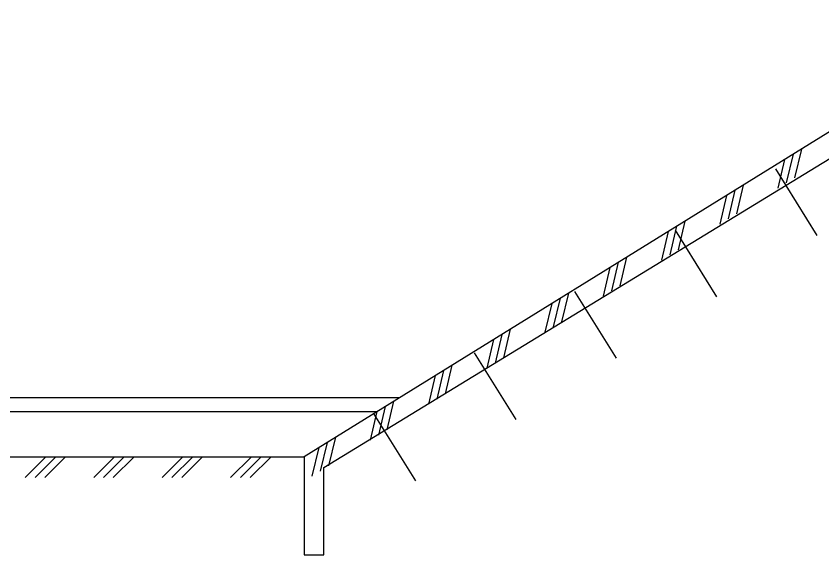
# Model space of a CAD drawing. Header units: millimetres. Extents: x 1931 to 30327, y -2374 to 17555.
# Drawn here: x 12711 to 16827, y 8378 to 11125 of the extents above; entities that cross this region are included whole.
import ezdxf

# ---------------------------------------------------------------- set-up
doc = ezdxf.new("R2010")
doc.units = ezdxf.units.MM

msp = doc.modelspace()

# ---------------------------------------------------------------- linework, layer by layer
at = {"color": 4, "linetype": 'ByBlock', "lineweight": -2}
for p, q in [((18027.5, 11256.5), (14180.6, 8878.1)), ((17928.2, 11049.5), (14280.6, 8822)), ((16641.8, 10275.1), (16676.3, 10421.1)), ((16684.4, 10301.4), (16718.8, 10447.4)), ((16599.3, 10248.8), (16633.7, 10394.8)), ((16584.6, 10346.2), (16797, 10007.2)), ((16387.2, 10117.7), (16421.6, 10263.7)), ((16302.1, 10065.1), (16336.6, 10211.1)), ((16344.6, 10091.4), (16379.1, 10237.4)), ((16047.5, 9907.6), (16081.9, 10053.6)), ((16090, 9933.9), (16124.4, 10079.9)), ((16004.9, 9881.3), (16039.4, 10027.3)), ((16072.5, 10033.4), (16284.9, 9694.5)), ((15792.8, 9750.2), (15827.3, 9896.2)), ((15707.8, 9697.6), (15742.2, 9843.6)), ((15750.3, 9723.9), (15784.7, 9869.9)), ((15560.2, 9720.6), (15772.6, 9381.7)), ((15453.1, 9540.2), (15487.6, 9686.2)), ((15495.6, 9566.5), (15530.1, 9712.4)), ((15410.6, 9513.9), (15445, 9659.9)), ((15198.5, 9382.7), (15232.9, 9528.7)), ((15113.4, 9330.1), (15147.8, 9476.1)), ((15155.9, 9356.4), (15190.4, 9502.4)), ((15048.3, 9408), (15260.7, 9069)), ((14901.3, 9199), (14935.7, 9345)), ((14858.8, 9172.7), (14893.2, 9318.7)), ((14816.2, 9146.4), (14850.7, 9292.4)), ((14665.8, 9178.1), (12168.1, 9178.1)), ((14604.1, 9015.2), (14638.5, 9161.2)), ((14552.6, 9108.1), (12276, 9108.1)), ((14519.1, 8962.7), (14553.5, 9108.7)), ((14561.6, 8989), (14596, 9134.9)), ((14536.2, 9095.3), (14748.6, 8756.3)), ((14306.9, 8831.5), (14341.4, 8977.5)), ((14264.4, 8805.2), (14298.8, 8951.2)), ((14221.9, 8778.9), (14256.3, 8924.9)), ((12680.6, 8878.1), (14180.6, 8878.1)), ((12756.8, 8772), (12862.9, 8878.1)), ((12806.8, 8772), (12912.9, 8878.1)), ((12856.8, 8772), (12962.9, 8878.1)), ((13106.2, 8772), (13212.3, 8878.1)), ((13156.2, 8772), (13262.3, 8878.1)), ((13206.2, 8772), (13312.3, 8878.1)), ((13455.6, 8772), (13561.7, 8878.1)), ((13505.6, 8772), (13611.7, 8878.1)), ((13555.6, 8772), (13661.7, 8878.1)), ((13805, 8772), (13911.1, 8878.1)), ((13855, 8772), (13961.1, 8878.1)), ((13905, 8772), (14011.1, 8878.1)), ((14180.6, 8878.1), (14180.6, 8378.1)), ((14280.6, 8378.1), (14280.6, 8822.8)), ((14180.6, 8378.1), (14280.6, 8378.1))]:
    msp.add_line(p, q, dxfattribs=at)

doc.saveas('drawing.dxf')
